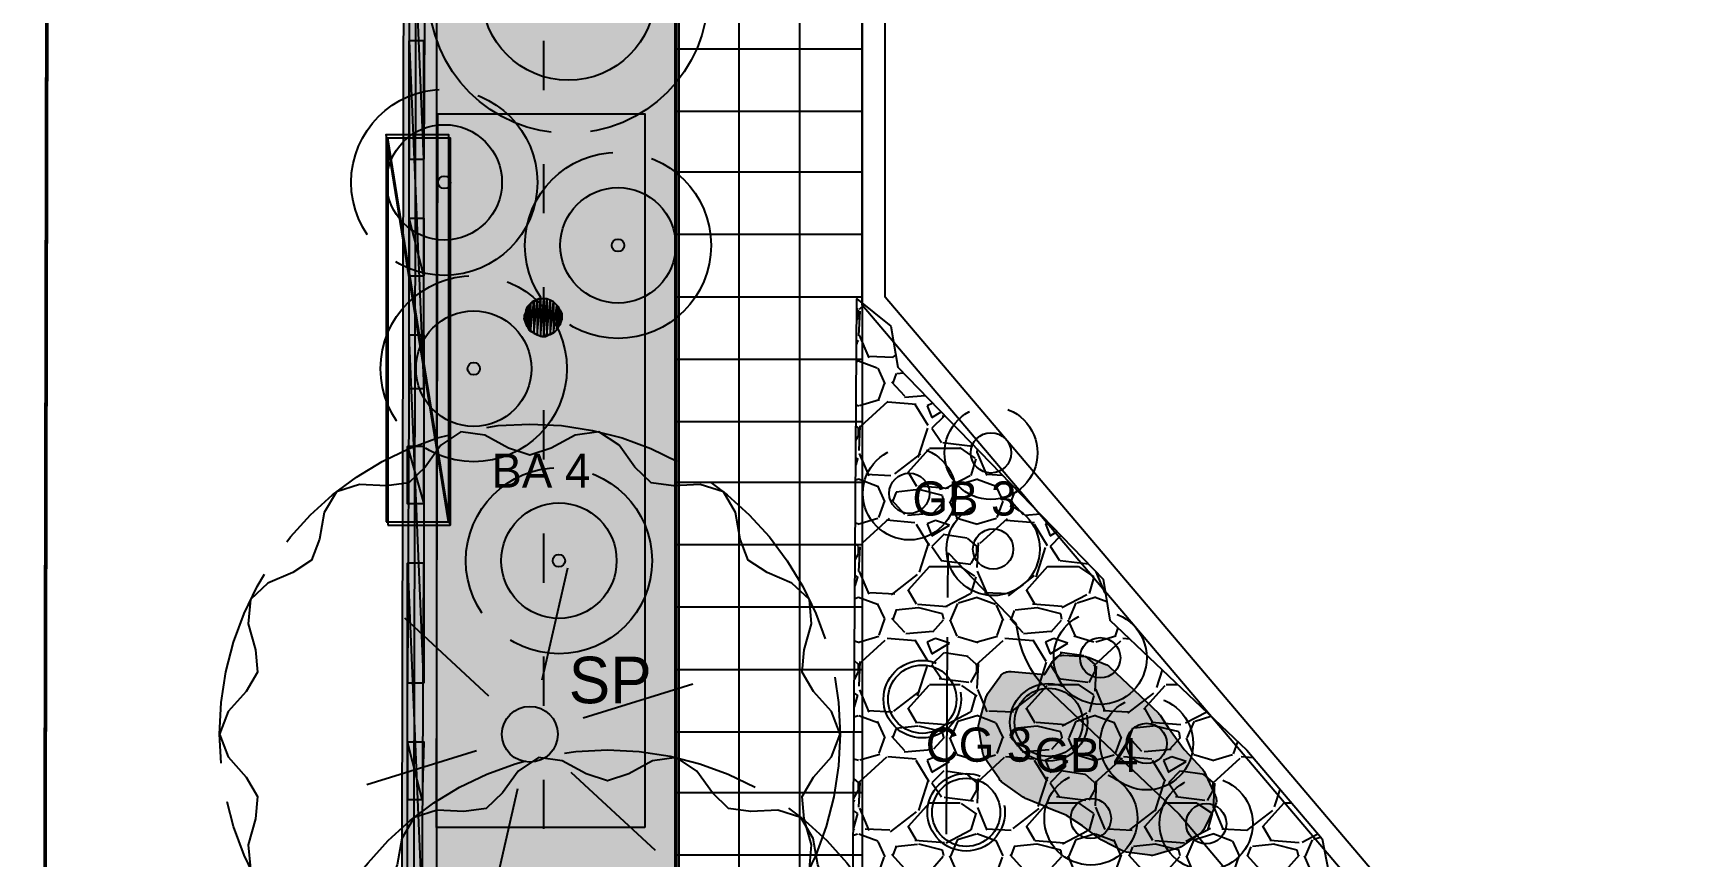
# Model space of a CAD drawing. Header units: metres. Extents: x 1 to 213, y 1 to 147.
# Drawn here: x 49.55 to 60.21, y 80.01 to 85.32 of the extents above; entities that cross this region are included whole.
import ezdxf
from ezdxf.enums import TextEntityAlignment as Align

# ---------------------------------------------------------------- set-up
doc = ezdxf.new("R2010")
doc.units = ezdxf.units.M
doc.linetypes.add('DASHED', pattern=[1.524, 1.27, -0.254])
for name, color, linetype in [('00-BASE-ARQUITECTURA', 8, 'Continuous'), ('PJ-ARBOLES', 94, 'Continuous'), ('PJ-ARBUSTOS', 82, 'Continuous'), ('PJ-COPA-ADULTA', 8, 'DASHED'), ('PJ-CUBRESUELOS', 150, 'Continuous'), ('PJ-ETIQUETAS', 7, 'Continuous'), ('PJ-GRAVILLA', 42, 'Continuous'), ('PJ-HERBACEAS', 212, 'Continuous'), ('PJ-LIMITE-JARDIN', 7, 'Continuous'), ('PJ-MASAS', 92, 'Continuous'), ('PJ-MASAS-RELLENO', 92, 'Continuous'), ('PJ-RIEGO-SECTORES', 5, 'Continuous'), ('PJ-VISIBILIDAD', 1, 'DASHED')]:
    doc.layers.add(name, color=color, linetype=linetype)

# ---------------------------------------------------------------- blocks, each defined once
blk = doc.blocks.new('PJ_GB')
blk.add_circle((0, 0), 0.13)
at = {"flags": 1}
for tag, p, height in [('CODIGO', (0.15, 0.15), 0.2), ('ESPECIE', (0.15, -0.1), 0.15), ('ZONA', (0.15, -0.3), 0.15)]:
    blk.add_attdef(tag, p, '', height=height, dxfattribs=at)
blk = doc.blocks.new('PJ_CG')
blk.add_circle((0, 0), 0.22)
at = {"flags": 1}
for tag, p, height in [('CODIGO', (0.15, 0.15), 0.2), ('ESPECIE', (0.15, -0.1), 0.15), ('ZONA', (0.15, -0.3), 0.15)]:
    blk.add_attdef(tag, p, '', height=height, dxfattribs=at)
blk = doc.blocks.new('PJ_SP')
for p, q in [((0.08, 0.351), (0.244, 1.073)), ((-0.264, 0.245), (-0.807, 0.748)), ((0.344, 0.106), (1.051, 0.325)), ((-0.344, -0.106), (-1.051, -0.325)), ((0.264, -0.245), (0.807, -0.748)), ((-0.08, -0.351), (-0.244, -1.073))]:
    blk.add_line(p, q)
blk.add_lwpolyline([(2, 0), (1.945, 0.146), (1.829, 0.276), (1.755, 0.401), (1.768, 0.545), (1.815, 0.712), (1.802, 0.868), (1.689, 0.975), (1.529, 1.042), (1.407, 1.122), (1.356, 1.258), (1.326, 1.429), (1.247, 1.564), (1.098, 1.611), (0.925, 1.602), (0.781, 1.622), (0.676, 1.722), (0.575, 1.863), (0.445, 1.95), (0.291, 1.928), (0.138, 1.845), (0, 1.8), (-0.138, 1.845), (-0.291, 1.928), (-0.445, 1.95), (-0.575, 1.863), (-0.676, 1.722), (-0.781, 1.622), (-0.925, 1.602), (-1.098, 1.611), (-1.247, 1.564), (-1.326, 1.429), (-1.356, 1.258), (-1.407, 1.122), (-1.529, 1.042), (-1.689, 0.975), (-1.802, 0.868), (-1.815, 0.712), (-1.768, 0.545), (-1.755, 0.401), (-1.829, 0.276), (-1.945, 0.146), (-2, 0), (-1.945, -0.146), (-1.829, -0.276), (-1.755, -0.401), (-1.768, -0.545), (-1.815, -0.712), (-1.802, -0.868), (-1.689, -0.975), (-1.529, -1.042), (-1.407, -1.122), (-1.356, -1.258), (-1.326, -1.429), (-1.247, -1.564), (-1.098, -1.611), (-0.925, -1.602), (-0.781, -1.622), (-0.676, -1.722), (-0.575, -1.863), (-0.445, -1.95), (-0.291, -1.928), (-0.138, -1.845), (0, -1.8), (0.138, -1.845), (0.291, -1.928), (0.445, -1.95), (0.575, -1.863), (0.676, -1.722), (0.781, -1.622), (0.925, -1.602), (1.098, -1.611), (1.247, -1.564), (1.326, -1.429), (1.356, -1.258), (1.407, -1.122), (1.529, -1.042), (1.689, -0.975), (1.802, -0.868), (1.815, -0.712), (1.768, -0.545), (1.755, -0.401), (1.829, -0.276), (1.945, -0.146), (2, 0)], close=True)
blk.add_circle((0, 0), 0.18)
at = {"flags": 1}
for tag, p, height in [('CODIGO', (0.15, 0.15), 0.2), ('ESPECIE', (0.15, -0.1), 0.15), ('ZONA', (0.15, -0.3), 0.15)]:
    blk.add_attdef(tag, p, '', height=height, dxfattribs=at)
blk = doc.blocks.new('PJ_BA')
for radius in [0.372, 0.04]:
    blk.add_circle((0, 0), radius)
at = {"flags": 1}
for tag, p, height in [('CODIGO', (0.15, 0.15), 0.2), ('ESPECIE', (0.15, -0.1), 0.15), ('ZONA', (0.15, -0.3), 0.15)]:
    blk.add_attdef(tag, p, '', height=height, dxfattribs=at)
blk = doc.blocks.new('PJ_HS')
for radius in [0.558, 0.04]:
    blk.add_circle((0, 0), radius)
at = {"flags": 1}
for tag, p, height in [('CODIGO', (0.15, 0.15), 0.2), ('ESPECIE', (0.15, -0.1), 0.15), ('ZONA', (0.15, -0.3), 0.15)]:
    blk.add_attdef(tag, p, '', height=height, dxfattribs=at)

msp = doc.modelspace()

# ---------------------------------------------------------------- hatches: boundary and pattern name
at = {"layer": 'PJ-GRAVILLA'}
h = msp.add_hatch(dxfattribs=at)
h.set_pattern_fill('GRAVEL', scale=0.03)
h.paths.add_polyline_path([(53.8, 98.484), (53.8, 89.032), (53.754, 89.032), (53.534, 88.591), (53.534, 87.621), (53.71, 87.224), (53.71, 74.26), (53.534, 74.127), (52.652, 74.127), (52.476, 73.907), (52.476, 73.157), (52.652, 72.937), (53.578, 72.937), (53.71, 72.76), (53.71, 48.375), (53.578, 48.154), (52.828, 48.198), (52.476, 47.934), (52.476, 47.272), (52.696, 47.008), (53.578, 47.008), (53.71, 46.831), (53.71, 42.245), (52.961, 42.157), (51.947, 42.157), (51.858, 42.554), (51.947, 90.576), (52.035, 90.928), (51.991, 98.425), (52.079, 98.513), (53.8, 98.484)])
h = msp.add_hatch(dxfattribs=at)
h.set_pattern_fill('GRAVEL', scale=0.03)
h.paths.add_polyline_path([(54.857, 83.608), (55.077, 83.432), (55.122, 83.167), (56.444, 81.8), (56.489, 81.536), (57.37, 80.698), (57.856, 80.125), (57.9, 79.904), (59.046, 78.758), (59.355, 78.361), (59.399, 78.096), (59.928, 77.611), (59.928, 76.817), (59.575, 76.509), (55.033, 76.509), (54.813, 76.729), (54.857, 83.608)])
at = {"layer": 'PJ-MASAS-RELLENO'}
for points in [[(53.49, 80.2), (52.147, 80.2), (52.156, 84.8), (53.49, 84.8), (53.49, 80.2)], [(56.069, 81.185), (56.07, 81.187), (56.118, 81.27), (56.122, 81.276), (56.127, 81.283), (56.133, 81.288), (56.139, 81.293), (56.146, 81.298), (56.153, 81.302), (56.16, 81.305), (56.168, 81.307), (56.176, 81.308), (56.184, 81.309), (56.192, 81.309), (56.329, 81.301), (56.338, 81.3), (56.347, 81.298), (56.355, 81.295), (56.462, 81.25), (56.468, 81.247), (56.475, 81.244), (56.481, 81.239), (56.486, 81.235), (56.801, 80.936), (56.807, 80.93), (56.812, 80.923), (56.865, 80.843), (56.866, 80.842), (56.968, 80.702), (56.971, 80.698), (57.082, 80.579), (57.087, 80.573), (57.092, 80.566), (57.095, 80.559), (57.167, 80.406), (57.171, 80.399), (57.173, 80.391), (57.174, 80.383), (57.175, 80.375), (57.175, 80.367), (57.174, 80.359), (57.172, 80.351), (57.17, 80.344), (57.167, 80.336), (57.093, 80.187), (57.089, 80.181), (57.084, 80.174), (57.079, 80.168), (57.073, 80.163), (57.067, 80.158), (56.955, 80.078), (56.948, 80.074), (56.94, 80.07), (56.932, 80.067), (56.781, 80.022), (56.772, 80.02), (56.764, 80.019), (56.756, 80.019), (56.747, 80.02), (56.596, 80.041), (56.587, 80.042), (56.578, 80.045), (56.57, 80.049), (56.437, 80.117), (56.431, 80.12), (56.425, 80.124), (56.314, 80.208), (56.312, 80.209), (56.209, 80.276), (56.208, 80.277), (56.206, 80.278), (56.087, 80.326), (56.086, 80.327), (55.944, 80.387), (55.937, 80.391), (55.929, 80.395), (55.796, 80.489), (55.79, 80.494), (55.785, 80.499), (55.78, 80.504), (55.776, 80.51), (55.683, 80.647), (55.678, 80.654), (55.675, 80.662), (55.672, 80.67), (55.67, 80.678), (55.643, 80.84), (55.642, 80.848), (55.642, 80.857), (55.643, 80.865), (55.645, 80.873), (55.689, 81.035), (55.691, 81.042), (55.693, 81.048), (55.697, 81.055), (55.7, 81.061), (55.779, 81.171), (55.783, 81.177), (55.788, 81.183), (55.794, 81.188), (55.8, 81.192), (55.807, 81.196), (55.814, 81.199), (55.821, 81.202), (55.828, 81.203), (55.836, 81.205), (55.844, 81.205), (55.851, 81.205), (56.067, 81.185), (56.069, 81.185)]]:
    msp.add_hatch(color=7, dxfattribs=at).paths.add_polyline_path(points)

# ---------------------------------------------------------------- linework, layer by layer
at = {"layer": '00-BASE-ARQUITECTURA'}
for points in [[(49.548, 44.672), (49.749, 142.176)], [(49.558, 44.651), (49.759, 142.145)], [(52.066, 109.58), (51.982, 71.48), (51.929, 46.27), (51.918, 46.27)], [(88.547, 53.647), (88.547, 51.668), (74.387, 51.668), (72.842, 46.725), (52.151, 46.725), (52.151, 98.33), (67.783, 98.33)], [(59.803, 77.777), (54.892, 83.566), (54.892, 87.376)], [(59.919, 77.872), (55.04, 83.619), (55.04, 87.228), (55.04, 87.376)], [(51.971, 84.508), (52.066, 84.508), (51.971, 86.752), (51.971, 84.508)], [(52.066, 84.508), (51.971, 86.752), (52.077, 86.752), (52.066, 84.508)], [(54.892, 71.533), (54.892, 42.418), (53.696, 42.418), (53.686, 64.336), (53.686, 72.739), (53.686, 85.482), (54.892, 85.471), (54.892, 72.739)], [(53.696, 42.418), (53.696, 85.482)], [(54.098, 67.575), (54.098, 85.482)], [(54.49, 42.418), (54.49, 85.482)], [(52.066, 85.27), (51.971, 85.27), (52.066, 83.026), (52.066, 85.27)], [(51.971, 85.27), (52.066, 83.026), (51.971, 83.026), (51.971, 85.27)], [(52.839, 84.952), (52.839, 85.27)], [(54.892, 85.217), (53.686, 85.217)], [(54.892, 84.815), (53.686, 84.815)], [(51.823, 82.169), (52.225, 82.169), (51.823, 84.667), (51.823, 82.169)], [(52.225, 82.169), (51.823, 84.667), (52.225, 84.667), (52.225, 82.169)], [(51.834, 82.148), (52.236, 82.148), (51.834, 84.645), (51.834, 82.148)], [(52.236, 82.148), (51.834, 84.645), (52.236, 84.645), (52.236, 82.148)], [(52.839, 84.159), (52.839, 84.476)], [(54.892, 84.423), (53.686, 84.423)], [(51.971, 83.756), (52.066, 83.756), (51.971, 84.127), (51.971, 83.756)], [(52.066, 83.756), (51.971, 84.127), (52.066, 84.127), (52.066, 83.756)], [(54.892, 84.021), (53.686, 84.021)], [(52.839, 83.365), (52.839, 83.682)], [(52.839, 83.608), (52.807, 83.608), (52.786, 83.598), (52.765, 83.587), (52.754, 83.577), (52.733, 83.555), (52.723, 83.534), (52.723, 83.513), (52.712, 83.492), (52.712, 83.471), (52.723, 83.45), (52.733, 83.428), (52.744, 83.407), (52.765, 83.397), (52.776, 83.386), (52.797, 83.375), (52.828, 83.365), (52.85, 83.365), (52.871, 83.375), (52.892, 83.386), (52.913, 83.397), (52.924, 83.407), (52.934, 83.428), (52.945, 83.45), (52.955, 83.471), (52.955, 83.492), (52.955, 83.513), (52.945, 83.534), (52.934, 83.555), (52.913, 83.577), (52.903, 83.587), (52.881, 83.598), (52.86, 83.608), (52.839, 83.608)], [(52.744, 83.566), (52.744, 83.418), (52.754, 83.577), (52.744, 83.566)], [(52.744, 83.418), (52.754, 83.577), (52.754, 83.397), (52.744, 83.418)], [(52.754, 83.577), (52.754, 83.397), (52.776, 83.587), (52.754, 83.577)], [(52.754, 83.397), (52.776, 83.587), (52.776, 83.386), (52.754, 83.397)], [(52.776, 83.587), (52.776, 83.386), (52.797, 83.598), (52.776, 83.587)], [(52.776, 83.386), (52.797, 83.598), (52.797, 83.375), (52.776, 83.386)], [(52.797, 83.598), (52.797, 83.375), (52.818, 83.608), (52.797, 83.598)], [(52.797, 83.375), (52.818, 83.608), (52.818, 83.365), (52.797, 83.375)], [(52.818, 83.608), (52.818, 83.365), (52.839, 83.608), (52.818, 83.608)], [(52.818, 83.365), (52.839, 83.608), (52.839, 83.365), (52.818, 83.365)], [(52.839, 83.608), (52.839, 83.365), (52.86, 83.608), (52.839, 83.608)], [(52.839, 83.365), (52.86, 83.608), (52.86, 83.375), (52.839, 83.365)], [(52.86, 83.608), (52.86, 83.375), (52.881, 83.598), (52.86, 83.608)], [(52.86, 83.375), (52.881, 83.598), (52.881, 83.375), (52.86, 83.375)], [(52.881, 83.598), (52.881, 83.375), (52.903, 83.587), (52.881, 83.598)], [(52.881, 83.375), (52.903, 83.587), (52.903, 83.386), (52.881, 83.375)], [(52.903, 83.587), (52.903, 83.386), (52.924, 83.566), (52.903, 83.587)], [(54.892, 83.619), (53.686, 83.619)], [(52.712, 83.502), (52.712, 83.481), (52.723, 83.524), (52.712, 83.502)], [(52.712, 83.481), (52.723, 83.524), (52.723, 83.45), (52.712, 83.481)], [(52.723, 83.524), (52.723, 83.45), (52.733, 83.545), (52.723, 83.524)], [(52.723, 83.45), (52.733, 83.545), (52.733, 83.428), (52.723, 83.45)], [(52.733, 83.545), (52.733, 83.428), (52.744, 83.566), (52.733, 83.545)], [(52.733, 83.428), (52.744, 83.566), (52.744, 83.418), (52.733, 83.428)], [(52.903, 83.386), (52.924, 83.566), (52.924, 83.407), (52.903, 83.386)], [(52.924, 83.566), (52.924, 83.407), (52.934, 83.555), (52.924, 83.566)], [(52.924, 83.407), (52.934, 83.555), (52.934, 83.428), (52.924, 83.407)], [(52.934, 83.555), (52.934, 83.428), (52.945, 83.534), (52.934, 83.555)], [(52.934, 83.428), (52.945, 83.534), (52.945, 83.439), (52.934, 83.428)], [(52.945, 83.439), (52.945, 83.534), (52.955, 83.513), (52.945, 83.439)], [(52.945, 83.439), (52.955, 83.471), (52.955, 83.513), (52.945, 83.439)], [(52.955, 83.471), (52.955, 83.513), (52.955, 83.492), (52.955, 83.471)], [(51.961, 81.132), (52.066, 81.132), (51.971, 83.375), (51.961, 81.132)], [(52.066, 81.132), (51.971, 83.375), (52.066, 83.375), (52.066, 81.132)], [(54.892, 83.217), (53.686, 83.217)], [(52.839, 82.571), (52.839, 82.889)], [(54.892, 82.815), (53.686, 82.815)], [(52.066, 82.656), (51.961, 82.656), (52.066, 82.285), (52.066, 82.656)], [(51.961, 82.656), (52.066, 82.285), (51.961, 82.285), (51.961, 82.656)], [(54.892, 82.423), (53.686, 82.423)], [(52.839, 81.777), (52.839, 82.095)], [(54.892, 82.021), (53.686, 82.021)], [(52.066, 81.904), (51.961, 81.904), (52.056, 79.671), (52.066, 81.904)], [(51.961, 81.904), (52.056, 79.671), (51.961, 79.671), (51.961, 81.904)], [(54.892, 81.619), (53.686, 81.619)], [(52.839, 80.984), (52.839, 81.301)], [(54.892, 81.216), (53.686, 81.216)], [(54.892, 80.814), (53.686, 80.814)], [(51.961, 80.38), (52.056, 80.38), (51.961, 80.751), (51.961, 80.38)], [(52.056, 80.38), (51.961, 80.751), (52.066, 80.751), (52.056, 80.38)], [(52.839, 80.19), (52.839, 80.507)], [(54.892, 80.423), (53.686, 80.423)], [(54.892, 80.021), (53.686, 80.021)]]:
    msp.add_lwpolyline(points, dxfattribs=at)
at = {"layer": 'PJ-COPA-ADULTA'}
for centre, radius in [((52.998, 85.574), 0.9), ((52.198, 84.358), 0.6), ((53.318, 83.952), 0.6), ((52.388, 83.157), 0.6), ((55.722, 82.614), 0.3), ((52.75, 80.8), 2), ((55.196, 82.353), 0.3), ((52.937, 81.919), 0.6), ((55.736, 81.994), 0.3), ((56.426, 81.293), 0.3), ((55.279, 81.026), 0.25), ((56.094, 80.877), 0.25), ((56.725, 80.741), 0.3), ((53.25, 78.7), 2), ((55.562, 80.297), 0.25), ((56.366, 80.257), 0.3), ((57.109, 80.224), 0.3)]:
    msp.add_circle(centre, radius, dxfattribs=at)
at = {"layer": 'PJ-LIMITE-JARDIN'}
msp.add_lwpolyline([(51.858, 42.554), (51.947, 90.576), (52.035, 90.928), (51.991, 98.425), (52.079, 98.513), (53.8, 98.484), (53.8, 98.484), (53.8, 89.032), (53.754, 89.032), (53.534, 88.591), (53.534, 87.621), (53.71, 87.224), (53.71, 74.26), (53.534, 74.127), (52.652, 74.127), (52.476, 73.907), (52.476, 73.157), (52.652, 72.937), (53.578, 72.937), (53.71, 72.76), (53.71, 48.375)], dxfattribs=at)
msp.add_lwpolyline([(54.857, 83.608), (55.077, 83.432), (55.122, 83.167), (56.444, 81.8), (56.489, 81.536), (57.37, 80.698), (57.856, 80.125), (57.9, 79.904), (59.046, 78.758), (59.355, 78.361), (59.399, 78.096), (59.928, 77.611), (59.928, 76.817), (59.575, 76.509), (55.033, 76.509), (54.813, 76.729), (54.857, 83.608)], close=True, dxfattribs=at)
at = {"layer": 'PJ-MASAS'}
for points in [[(53.49, 80.2), (52.147, 80.2), (52.156, 84.8), (53.49, 84.8), (53.49, 80.2)], [(56.069, 81.185), (56.07, 81.187), (56.118, 81.27), (56.122, 81.276), (56.127, 81.283), (56.133, 81.288), (56.139, 81.293), (56.146, 81.298), (56.153, 81.302), (56.16, 81.305), (56.168, 81.307), (56.176, 81.308), (56.184, 81.309), (56.192, 81.309), (56.329, 81.301), (56.338, 81.3), (56.347, 81.298), (56.355, 81.295), (56.462, 81.25), (56.468, 81.247), (56.475, 81.244), (56.481, 81.239), (56.486, 81.235), (56.801, 80.936), (56.807, 80.93), (56.812, 80.923), (56.865, 80.843), (56.866, 80.842), (56.968, 80.702), (56.971, 80.698), (57.082, 80.579), (57.087, 80.573), (57.092, 80.566), (57.095, 80.559), (57.167, 80.406), (57.171, 80.399), (57.173, 80.391), (57.174, 80.383), (57.175, 80.375), (57.175, 80.367), (57.174, 80.359), (57.172, 80.351), (57.17, 80.344), (57.167, 80.336), (57.093, 80.187), (57.089, 80.181), (57.084, 80.174), (57.079, 80.168), (57.073, 80.163), (57.067, 80.158), (56.955, 80.078), (56.948, 80.074), (56.94, 80.07), (56.932, 80.067), (56.781, 80.022), (56.772, 80.02), (56.764, 80.019), (56.756, 80.019), (56.747, 80.02), (56.596, 80.041), (56.587, 80.042), (56.578, 80.045), (56.57, 80.049), (56.437, 80.117), (56.431, 80.12), (56.425, 80.124), (56.314, 80.208), (56.312, 80.209), (56.209, 80.276), (56.208, 80.277), (56.206, 80.278), (56.087, 80.326), (56.086, 80.327), (55.944, 80.387), (55.937, 80.391), (55.929, 80.395), (55.796, 80.489), (55.79, 80.494), (55.785, 80.499), (55.78, 80.504), (55.776, 80.51), (55.683, 80.647), (55.678, 80.654), (55.675, 80.662), (55.672, 80.67), (55.67, 80.678), (55.643, 80.84), (55.642, 80.848), (55.642, 80.857), (55.643, 80.865), (55.645, 80.873), (55.689, 81.035), (55.691, 81.042), (55.693, 81.048), (55.697, 81.055), (55.7, 81.061), (55.779, 81.171), (55.783, 81.177), (55.788, 81.183), (55.794, 81.188), (55.8, 81.192), (55.807, 81.196), (55.814, 81.199), (55.821, 81.202), (55.828, 81.203), (55.836, 81.205), (55.844, 81.205), (55.851, 81.205), (56.067, 81.185), (56.069, 81.185)]]:
    msp.add_lwpolyline(points, close=True, dxfattribs=at)
at = {"layer": 'PJ-RIEGO-SECTORES'}
msp.add_lwpolyline([(51.858, 42.554), (51.947, 90.576), (52.035, 90.928), (51.991, 98.425), (52.079, 98.513), (53.8, 98.484), (53.8, 89.032), (53.754, 89.032), (53.754, 89.032), (53.534, 88.591), (53.534, 87.621), (53.71, 87.224), (53.71, 74.26), (53.534, 74.127), (52.652, 74.127), (52.476, 73.907), (52.476, 73.157), (52.652, 72.937), (53.578, 72.937), (53.71, 72.76), (53.71, 48.375)], dxfattribs=at)
msp.add_lwpolyline([(55.122, 83.167), (56.444, 81.8), (56.489, 81.536), (57.37, 80.698), (57.856, 80.125), (57.9, 79.904), (59.046, 78.758), (59.355, 78.361), (59.399, 78.096), (59.928, 77.611), (59.928, 76.817), (59.575, 76.509), (55.033, 76.509), (54.813, 76.729), (54.857, 83.608), (55.077, 83.432), (55.122, 83.167)], close=True, dxfattribs=at)
at = {"layer": 'PJ-VISIBILIDAD'}
msp.add_lwpolyline([(55.415, 77.109), (55.446, 81.969), (55.883, 81.517), (55.897, 81.437), (55.908, 81.383), (55.925, 81.33), (55.946, 81.279), (55.972, 81.23), (56.002, 81.184), (56.037, 81.141), (56.075, 81.101), (56.934, 80.285), (57.298, 79.855)], dxfattribs=at)

# ---------------------------------------------------------------- block references
at = {"layer": 'PJ-ARBOLES'}
for p in [(52.75, 80.8), (53.25, 78.7)]:
    msp.add_blockref('PJ_SP', p, dxfattribs=at)
at = {"layer": 'PJ-ARBUSTOS'}
for name, p in [('PJ_HS', (52.998, 85.574)), ('PJ_BA', (52.198, 84.358)), ('PJ_BA', (53.318, 83.952)), ('PJ_BA', (52.388, 83.157)), ('PJ_BA', (52.937, 81.919))]:
    msp.add_blockref(name, p, dxfattribs=at)
at = {"layer": 'PJ-CUBRESUELOS'}
for p in [(55.722, 82.614), (55.196, 82.353), (55.736, 81.994), (56.426, 81.293), (56.725, 80.741), (56.366, 80.257), (57.109, 80.224)]:
    msp.add_blockref('PJ_GB', p, dxfattribs=at)
at = {"layer": 'PJ-HERBACEAS'}
for p in [(55.279, 81.026), (56.094, 80.877), (55.562, 80.297)]:
    msp.add_blockref('PJ_CG', p, dxfattribs=at)

# ---------------------------------------------------------------- texts
at = {"layer": 'PJ-ETIQUETAS'}
for s, p in [('BA 4', (52.821, 82.5)), ('GB 3', (55.551, 82.32)), ('CG 3', (55.645, 80.733)), ('GB 4', (56.337, 80.666))]:
    msp.add_text(s, height=0.22, dxfattribs=at).set_placement(p, align=Align.MIDDLE_CENTER)
msp.add_text('SP', height=0.3, dxfattribs=at).set_placement((53, 81))

doc.saveas('drawing.dxf')
